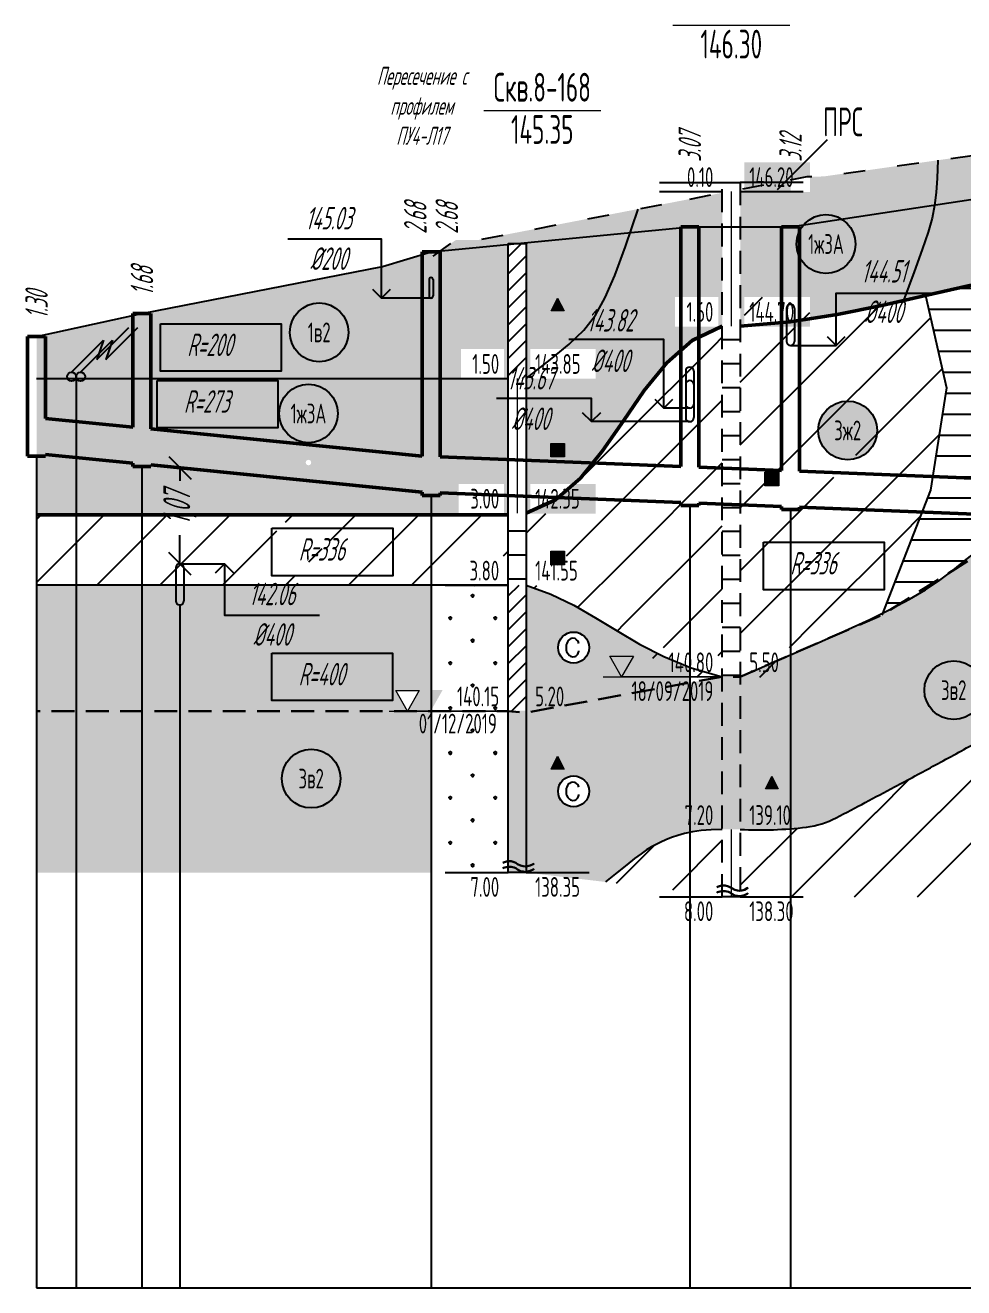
# Model space of a CAD drawing. Header units: metres. Extents: x -30 to 1753, y -860 to 400.
# Drawn here: x 81.2 to 185.7, y -290 to -149.5 of the extents above; entities that cross this region are included whole.
import ezdxf
from ezdxf.enums import TextEntityAlignment as Align

# ---------------------------------------------------------------- set-up
doc = ezdxf.new("R2010")
doc.units = ezdxf.units.M
doc.header["$LTSCALE"] = 0.2
doc.linetypes.add('ACAD_ISO03W100', pattern=[30, 12, -18])
doc.linetypes.add('штриховая', pattern=[19.05, 12.7, -6.35])
for name, color, linetype in [('Level 1', 7, 'Continuous'), ('PR_RD', 7, 'Continuous'), ('МГТ_ИГ_Геология', 252, 'Continuous'), ('Примыкания', 7, 'Continuous'), ('Проектная земля', 7, 'Continuous'), ('Таблица', 7, 'Continuous'), ('Трубы', 7, 'Continuous'), ('Узлы', 7, 'Continuous'), ('Чёрная земля', 7, 'ACAD_ISO03W100')]:
    doc.layers.add(name, color=color, linetype=linetype)
doc.styles.add('SPDS', font='SPDS', dxfattribs={"width": 0.7, "oblique": 15, "height": 2.5})
doc.styles.get("Standard").update_dxf_attribs({"font": 'SPDS.shx', "width": 0.7, "oblique": 15, "height": 3})
doc.styles.add('Стиль Simplex', font='simplex.shx')
doc.dimstyles.new('ISO-25', dxfattribs={"dimtxt": 2.5, "dimasz": 2.5, "dimexe": 1.25, "dimexo": 0.625, "dimtad": 1, "dimtxsty": 'Standard', "dimcen": 2.5, "dimadec": 0, "dimazin": 0, "dimtfac": 1, "dimtmove": 0, "dimatfit": 3, "dimfxl": 1, "dimarcsym": 0})
pattern_1 = [(45, (-27.1184, -1627.2946), (-0.9429269, 0.9429269), [])]
pattern_2 = [(90, (0.8933, 581.9743), (-2.5, 2.5), [0.11, -4.89]), (45, (0.8933, 582.0843), (-2.5, 2.5), [0.113137, -3.422397]), (0, (0.9733, 582.1643), (2.5, 2.5), [0.11, -4.89]), (315, (1.0833, 582.1643), (2.5, 2.5), [0.113137, -3.422397]), (90, (1.1633, 581.9743), (-2.5, 2.5), [0.11, -4.89]), (45, (1.0833, 581.8943), (-2.5, 2.5), [0.113137, -3.422397]), (0, (0.9733, 581.8943), (2.5, 2.5), [0.11, -4.89]), (315, (0.8933, 581.9743), (2.5, 2.5), [0.113137, -3.422397])]
pattern_3 = [(45, (0.893, 595.894), (0, 21), [9.8995, -19.799]), (45, (14.893, 581.894), (0, 21), [9.8995, -19.799]), (45, (0.893, 581.894), (0, 21), [14.142, -15.5565]), (45, (10.893, 591.894), (0, 21), [15.556, -14.1425]), (45, (7.893, 581.894), (0, 21), [19.799, -9.8995]), (45, (0.893, 588.894), (0, 21), [19.799, -9.8995])]

# ---------------------------------------------------------------- blocks, each defined once
blk = doc.blocks.new('_OBLIQUE')
at = {"color": 0, "linetype": 'ByBlock', "lineweight": -2}
blk.add_line((0.5, 0.5), (-0.5, -0.5), dxfattribs=at)
blk = doc.blocks.new('*D28')
at = {"layer": 'Defpoints', "color": 0, "transparency": 16777216}
for p in [(98.45, -198.75), (98.44, -209.43), (98.45, -209.43)]:
    blk.add_point(p, dxfattribs=at)
at = {"layer": 'Примыкания', "color": 0, "lineweight": -2, "transparency": 16777216}
for p, q in [((98.45, -198.75), (98.45, -200.2)), ((99.07, -198.75), (99.7, -198.75)), ((98.45, -209.43), (98.45, -206.24)), ((99.07, -209.43), (99.7, -209.43))]:
    blk.add_line(p, q, dxfattribs=at)
at = {"layer": 'Примыкания', "color": 0, "lineweight": -2, "transparency": 16777216, "xscale": 2.5, "yscale": 2.5, "zscale": 2.5}
for p, rotation in [((98.45, -198.75), 89.98927019541301), ((98.45, -209.43), 269.989270195413)]:
    blk.add_blockref('_OBLIQUE', p, dxfattribs=dict(at, rotation=rotation))
at = {"layer": 'Примыкания', "color": 0, "transparency": 16777216, "insert": (98.44, -203.22), "char_height": 3, "width": 5.6687, "attachment_point": 5, "rotation": 89.9893}
blk.add_mtext('1,07', dxfattribs=at)
blk = doc.blocks.new('DN')
at = {"linetype": 'Continuous', "lineweight": 30, "flags": 128}
for points in [[(-0.126, -0.007), (-0.117, -0.002), (-0.073, 0.011), (-0.033, 0.011), (0.003, 0), (0.02, -0.007), (0.039, -0.019), (0.074, -0.037), (0.103, -0.043), (0.125, -0.048), (0.151, -0.043), (0.18, -0.036), (0.213, -0.019), (0.223, -0.012)], [(-0.126, -0.068), (-0.117, -0.063), (-0.073, -0.05), (-0.033, -0.05), (0.003, -0.059), (0.02, -0.067), (0.039, -0.079), (0.074, -0.098), (0.103, -0.103), (0.125, -0.108), (0.151, -0.103), (0.18, -0.095), (0.213, -0.079), (0.223, -0.072)]]:
    blk.add_lwpolyline(points, dxfattribs=at)
blk = doc.blocks.new('PR_TR')
at = {"layer": 'Level 1', "linetype": 'Continuous', "lineweight": 0}
blk.add_hatch(color=252, dxfattribs=at).paths.add_polyline_path([(0.072, -0.049), (-0.071, -0.049), (-0.001, 0.094)])
at = {"layer": 'Level 1', "color": 252, "linetype": 'Continuous', "lineweight": 0, "flags": 128}
blk.add_lwpolyline([(0.072, -0.049), (-0.071, -0.049), (-0.001, 0.094)], close=True, dxfattribs=at)
blk = doc.blocks.new('PR_KV')
at = {"layer": 'Level 1', "linetype": 'Continuous', "lineweight": 0}
blk.add_hatch(color=252, dxfattribs=at).paths.add_polyline_path([(-0.077, 0.075), (0.077, 0.075), (0.077, -0.075), (-0.077, -0.075)])
at = {"layer": 'Level 1', "color": 252, "linetype": 'Continuous', "lineweight": 0, "flags": 128}
blk.add_lwpolyline([(-0.077, 0.075), (0.077, 0.075), (0.077, -0.075), (-0.077, -0.075)], close=True, dxfattribs=at)
blk = doc.blocks.new('CCE')
at = {"layer": 'МГТ_ИГ_Геология', "linetype": 'Continuous', "flags": 128}
blk.add_lwpolyline([(0.238, 0.049), (0.229, 0.075), (0.212, 0.091), (0.196, 0.103), (0.17, 0.107), (0.147, 0.103), (0.131, 0.093), (0.119, 0.084), (0.112, 0.068), (0.103, 0.049), (0.096, 0.035), (0.096, 0.014), (0.096, -0.005), (0.096, -0.023), (0.1, -0.04), (0.114, -0.063), (0.131, -0.084), (0.142, -0.091), (0.168, -0.098), (0.191, -0.096), (0.203, -0.091), (0.226, -0.07), (0.233, -0.049), (0.238, -0.04), (0.238, -0.033)], dxfattribs=at)
at = {"layer": 'МГТ_ИГ_Геология', "linetype": 'Continuous'}
blk.add_circle((0.178, 0.004), 0.173, dxfattribs=at)
blk = doc.blocks.new('круг3_-30_2')
at = {"true_color": 0xffffff}
blk.add_hatch(color=7, dxfattribs=at).paths.add_polyline_path([(-0.327, 0, 1), (0.327, 0, 1)])
at = {"color": 7, "lineweight": 25}
blk.add_circle((0, 0), 0.327, dxfattribs=at)
at = {"color": 7, "lineweight": 25, "style": 'Стиль Simplex', "width": 0.590909}
blk.add_text('3в2', height=0.22, dxfattribs=at).set_placement((0, 0), align=Align.MIDDLE_CENTER)
blk = doc.blocks.new('круг1_-26_3')
at = {"true_color": 0xffffff}
blk.add_hatch(color=7, dxfattribs=at).paths.add_polyline_path([(-0.327, 0, 1), (0.327, 0, 1)])
at = {"color": 7, "lineweight": 25}
blk.add_circle((0, 0), 0.327, dxfattribs=at)
at = {"color": 7, "lineweight": 25, "style": 'Стиль Simplex', "width": 0.590909}
blk.add_text('1ж3А', height=0.22, dxfattribs=at).set_placement((0, 0), align=Align.MIDDLE_CENTER)
blk = doc.blocks.new('круг1_-30_2')
at = {"layer": 'МГТ_ИГ_Геология', "true_color": 0xffffff}
blk.add_hatch(color=7, dxfattribs=at).paths.add_polyline_path([(-0.327, 0, 1), (0.327, 0, 1)])
at = {"color": 7, "lineweight": 25}
blk.add_circle((0, 0), 0.327, dxfattribs=at)
at = {"color": 7, "lineweight": 25, "style": 'Стиль Simplex', "width": 0.590909}
blk.add_text('1в2', height=0.22, dxfattribs=at).set_placement((0, 0), align=Align.MIDDLE_CENTER)
blk = doc.blocks.new('круг3_-26_2')
at = {"true_color": 0xffffff}
blk.add_hatch(color=7, dxfattribs=at).paths.add_polyline_path([(-0.327, 0, 1), (0.327, 0, 1)])
at = {"color": 7, "lineweight": 25}
blk.add_circle((0, 0), 0.327, dxfattribs=at)
at = {"color": 7, "lineweight": 25, "style": 'Стиль Simplex', "width": 0.590909}
blk.add_text('3ж2', height=0.22, dxfattribs=at).set_placement((0, 0), align=Align.MIDDLE_CENTER)
blk = doc.blocks.new('usl_1')
for p, q in [((2.83, 1.41), (6.36, 4.95)), ((0, 0), (3.54, 3.54)), ((3.54, 3.54), (2.83, 1.41))]:
    blk.add_line(p, q)
blk.add_circle((0, -0.5), 0.5)

msp = doc.modelspace()

# ---------------------------------------------------------------- hatches: boundary and pattern name
at = {"layer": 'МГТ_ИГ_Геология'}
h = msp.add_hatch(dxfattribs=at)
h.set_pattern_fill('GR24', color=256, scale=10, style=0, pattern_type=2)
h.set_pattern_definition([(225, (3.8933, 581.8943), (3e-16, -3), [2.1213, -2.121341]), (315, (2.3933, 583.3943), (3, 0), [2.1213, -2.121341]), (45, (0.8933, 581.8943), (0, 3), [2.1213, -2.121341]), (135, (2.3933, 580.3943), (-3, 3e-16), [2.1213, -2.121341])])
h.paths.add_polyline_path([(126.388, -174.716), (120.969, -176.343), (104.54, -179.552), (90.901, -182.3), (82.5, -184.156), (82.5, -188.795), (126.388, -188.795)])
edge = h.paths.add_edge_path(flags=16)
edge.add_arc((113.942, -183.678), 3.273, 0, 360)
h.paths.add_polyline_path([(126.388, -188.795), (82.5, -188.795), (82.5, -203.972), (126.388, -203.972)])
edge = h.paths.add_edge_path(flags=16)
edge.add_arc((112.751, -198.164), 0.305, 0, 360)
h.paths.add_polyline_path([(134.967, -173.795), (136.967, -173.795), (136.967, -188.795), (139.681, -186.711), (141.772, -184.992), (143.387, -183.415), (144.673, -181.761), (145.776, -179.808), (146.841, -177.336), (148.015, -174.123), (149.445, -169.95), (131.678, -173.388), (129.107, -173.418), (126.638, -175.21), (126.388, -174.716), (126.388, -188.795), (134.967, -188.795)])
h.paths.add_polyline_path([(139.756, -181.289), (140.456, -179.859), (141.186, -181.289)], flags=16)
h.paths.add_polyline_path([(134.967, -188.795), (126.388, -188.795), (126.388, -203.972), (134.967, -203.972)])
h.paths.add_polyline_path([(150.115, -190.146), (152.618, -187.066), (155.174, -184.83), (155.174, -168.841), (149.445, -169.95), (148.015, -174.123), (146.841, -177.336), (145.776, -179.808), (144.673, -181.761), (143.387, -183.415), (141.772, -184.992), (139.681, -186.711), (136.967, -188.795), (136.967, -203.795), (140.222, -202.318), (143.002, -199.909), (145.469, -196.874), (147.786, -193.518)])
h.paths.add_polyline_path([(141.237, -196.045), (141.237, -197.545), (139.697, -197.545), (139.697, -196.045)], flags=16)
h.paths.add_polyline_path([(158.794, -168.15), (155.174, -168.841), (155.174, -184.83), (155.457, -184.582), (158.794, -183)])
h.paths.add_polyline_path([(166.379, -168), (160.794, -168), (160.794, -183), (166.328, -182.511), (166.379, -182.503)])
h.paths.add_polyline_path([(182.125, -170.958), (182.412, -169.551), (182.587, -168.131), (182.694, -166.515), (182.778, -164.522), (170.045, -166.33), (168.235, -166.344), (166.379, -166.701), (166.379, -182.503), (171.552, -181.695), (176.543, -180.671), (178.963, -180.117), (180.146, -176.933), (181.037, -174.466), (181.682, -172.536)])
edge = h.paths.add_edge_path(flags=16)
edge.add_arc((170.325, -173.848), 3.273, 0, 360)
h.paths.add_polyline_path([(200.819, -162.7), (195.608, -162.7), (182.778, -164.522), (182.694, -166.515), (182.587, -168.131), (182.412, -169.551), (182.125, -170.958), (181.682, -172.536), (181.037, -174.466), (180.146, -176.933), (178.963, -180.117), (181.383, -179.563), (186.151, -178.49), (190.926, -177.575), (195.789, -176.937), (200.819, -176.7)])
h.paths.add_polyline_path([(237.624, -161.634), (202.347, -161.897), (200.922, -161.945), (195.608, -162.7), (200.819, -162.7), (202.819, -162.7), (202.819, -176.7), (226.111, -177.452), (237.624, -177.452)])
edge = h.paths.add_edge_path(flags=16)
edge.add_arc((225.294, -169.595), 3.273, 0, 360)
h.paths.add_polyline_path([(207.038, -176.194), (205.608, -176.194), (206.308, -174.764)], flags=16)
h.paths.add_polyline_path([(266.274, -160.162), (257.828, -161.825), (250.744, -161.486), (250.744, -177.438), (254.082, -176.702), (256.98, -175.929), (259.489, -175.13), (261.662, -174.318), (263.549, -173.502), (265.204, -172.693), (266.274, -172.121)])
h.paths.add_polyline_path([(254.963, -171.932), (253.533, -171.932), (254.233, -170.502)], flags=16)
h.paths.add_polyline_path([(280.454, -157.554), (279.313, -157.743), (274.493, -158.543), (266.274, -160.162), (266.274, -172.121), (266.678, -171.905), (268.023, -171.146), (269.292, -170.429), (270.536, -169.758), (271.809, -169.139), (273.163, -168.578), (274.652, -168.08), (276.328, -167.649), (278.245, -167.293), (280.454, -167.015)])
h.paths.add_polyline_path([(298.974, -153.875), (290.834, -155.837), (282.454, -157.223), (282.454, -167.015), (290.169, -166.645), (297.179, -166.306), (298.974, -166.219)])
h.paths.add_polyline_path([(286.674, -162.509), (285.244, -162.509), (285.944, -161.079)], flags=16)
h.paths.add_polyline_path([(319.926, -156.36), (319.802, -156.351), (308.198, -154.315), (301.392, -153.74), (298.974, -153.875), (298.974, -166.219), (303.587, -165.994), (309.495, -165.701), (315.004, -165.42), (319.921, -165.16)])
edge = h.paths.add_edge_path(flags=16)
edge.add_arc((312.313, -160.697), 3.273, 0, 360)
h.paths.add_polyline_path([(337.424, -162.189), (337.011, -161.256), (336.732, -160.3), (336.542, -159.305), (336.393, -158.249), (336.241, -157.114), (336.039, -155.881), (320.631, -156.277), (319.926, -156.36), (319.921, -165.16), (320.217, -165.145), (325.235, -164.87), (330.159, -164.587), (335.078, -164.294), (338.834, -164.07), (338.016, -163.121)])
h.paths.add_polyline_path([(370.831, -154.059), (369.327, -154.285), (352.162, -155.991), (343.45, -155.701), (338.529, -155.817), (336.039, -155.881), (336.241, -157.114), (336.393, -158.249), (336.542, -159.305), (336.732, -160.3), (337.011, -161.256), (337.424, -162.189), (338.016, -163.121), (338.834, -164.07), (340.018, -163.999), (344.993, -163.711), (350.014, -163.443), (355.096, -163.204), (360.251, -163.007), (365.492, -162.86), (370.804, -162.777), (370.831, -162.739)])
edge = h.paths.add_edge_path(flags=16)
edge.add_arc((353.112, -159.516), 3.273, 0, 360)
h.paths.add_polyline_path([(137.417, -188.845), (144.708, -188.845), (144.708, -185.545), (137.417, -185.545)], flags=16)
h.paths.add_polyline_path([(129.703, -188.845), (134.517, -188.845), (134.517, -185.545), (129.703, -185.545)])
h.paths.add_polyline_path([(129.455, -203.845), (134.517, -203.845), (134.517, -200.545), (129.455, -200.545)], flags=16)
h.paths.add_polyline_path([(153.529, -183.05), (158.344, -183.05), (158.344, -179.75), (153.529, -179.75)])
h.paths.add_polyline_path([(137.417, -203.845), (144.708, -203.845), (144.708, -200.545), (137.417, -200.545)])
h.paths.add_polyline_path([(161.244, -183.05), (168.534, -183.05), (168.534, -179.75), (161.244, -179.75)])
h.paths.add_polyline_path([(161.244, -168.05), (168.534, -168.05), (168.534, -164.75), (161.244, -164.75)])
h.paths.add_polyline_path([(195.554, -176.75), (200.369, -176.75), (200.369, -173.45), (195.554, -173.45)], flags=16)
h.paths.add_polyline_path([(195.554, -163.75), (200.369, -163.75), (200.369, -160.45), (195.554, -160.45)])
h.paths.add_polyline_path([(234.596, -172.467), (239.491, -172.467), (239.491, -166.467), (234.596, -166.467)])
h.paths.add_polyline_path([(203.269, -176.75), (210.559, -176.75), (210.559, -173.45), (203.269, -173.45)], flags=17)
h.paths.add_polyline_path([(203.269, -163.75), (210.559, -163.75), (210.559, -160.45), (203.269, -160.45)])
h.paths.add_polyline_path([(251.194, -177.488), (258.299, -177.488), (258.299, -174.188), (251.194, -174.188)])
h.paths.add_polyline_path([(251.194, -162.488), (258.547, -162.488), (258.547, -159.188), (251.194, -159.188)])
h.paths.add_polyline_path([(275.19, -167.065), (280.004, -167.065), (280.004, -163.765), (275.19, -163.765)], flags=16)
h.paths.add_polyline_path([(282.904, -167.065), (290.257, -167.065), (290.257, -163.765), (282.904, -163.765)])
h.paths.add_polyline_path([(310.247, -162.347), (314.38, -162.347), (314.38, -159.047), (310.247, -159.047)], flags=0)
h.paths.add_polyline_path([(319.074, -164.455), (323.97, -164.455), (323.97, -158.455), (319.074, -158.455)])
h.paths.add_polyline_path([(350.21, -161.166), (356.015, -161.166), (356.015, -157.866), (350.21, -157.866)], flags=16)
h = msp.add_hatch(dxfattribs=at)
h.set_pattern_fill('GR07', color=256, scale=10, style=0, pattern_type=2)
h.set_pattern_definition([(0, (0.803, 581.894), (0, 7), [16.33, 0]), (0, (0.803, 584.224), (0, 7), [16.33, 0]), (0, (0.803, 586.564), (0, 7), [16.33, 0])])
h.paths.add_polyline_path([(200.819, -176.7), (195.789, -176.937), (190.926, -177.575), (186.151, -178.49), (181.383, -179.563), (183.737, -189.837), (181.937, -201.237), (176.604, -214.941), (177.595, -214.46), (177.733, -214.387), (184.434, -210.178), (184.466, -210.153), (185.933, -208.972), (187.505, -207.731), (189.294, -206.432), (191.408, -205.077), (193.96, -203.669), (197.06, -202.209), (197.226, -202.143), (198.677, -201.231), (199.881, -201.076), (200.819, -200.7)])
edge = h.paths.add_edge_path(flags=16)
edge.add_arc((192.42, -189.344), 3.273, 0, 360)
h.paths.add_polyline_path([(237.624, -177.445), (226.111, -177.452), (202.819, -176.7), (202.819, -200.7), (206.508, -200.815), (209.918, -201.016), (213.078, -201.287), (216.017, -201.609), (218.763, -201.965), (219.297, -202.041), (237.004, -203.483), (236.244, -202.138), (237.624, -202.138)])
edge = h.paths.add_edge_path(flags=16)
edge.add_arc((229.64, -190.547), 3.273, 0, 360)
h.paths.add_polyline_path([(207.089, -186.45), (205.549, -186.45), (205.549, -184.95), (207.089, -184.95)], flags=16)
h.paths.add_polyline_path([(237.004, -203.483), (219.297, -202.041), (221.345, -202.336), (223.792, -202.706), (226.132, -203.056), (228.402, -203.371), (230.673, -203.648), (233.024, -203.885), (235.534, -204.081), (237.402, -204.186)])
h.paths.add_polyline_path([(238.715, -203.622), (237.703, -204.157), (237.678, -204.202), (238.282, -204.236), (241.347, -204.348), (244.808, -204.416), (248.744, -204.438)])
h.paths.add_polyline_path([(248.744, -177.438), (237.631, -177.445), (237.624, -177.452), (237.624, -202.138), (238.844, -202.138), (238.037, -203.567), (248.744, -204.438)])
edge = h.paths.add_edge_path()
edge.add_arc((269.19, -184.062), 3.273, 180, 207.033, ccw=False)
edge.add_arc((269.19, -184.062), 3.273, 152.967, 180, ccw=False)
edge.add_line((266.274, -182.575), (266.274, -172.121))
edge.add_line((266.274, -172.121), (265.204, -172.693))
edge.add_line((265.204, -172.693), (263.549, -173.502))
edge.add_line((263.549, -173.502), (261.662, -174.318))
edge.add_line((261.662, -174.318), (259.489, -175.13))
edge.add_line((259.489, -175.13), (256.98, -175.929))
edge.add_line((256.98, -175.929), (254.082, -176.702))
edge.add_line((254.082, -176.702), (250.744, -177.438))
edge.add_line((250.744, -177.438), (250.744, -204.438))
edge.add_line((250.744, -204.438), (255.507, -203.624))
edge.add_line((255.507, -203.624), (257.519, -203.241))
edge.add_line((257.519, -203.241), (260.942, -202.537))
edge.add_line((260.942, -202.537), (264.457, -201.796))
edge.add_line((264.457, -201.796), (266.274, -201.424))
edge.add_line((266.274, -201.424), (266.274, -185.55))
h.paths.add_polyline_path([(255.014, -185.188), (253.474, -185.188), (253.474, -183.688), (255.014, -183.688)], flags=16)
edge = h.paths.add_edge_path()
edge.add_line((280.454, -167.015), (278.245, -167.293))
edge.add_line((278.245, -167.293), (276.328, -167.649))
edge.add_line((276.328, -167.649), (274.652, -168.08))
edge.add_line((274.652, -168.08), (273.163, -168.578))
edge.add_line((273.163, -168.578), (271.809, -169.139))
edge.add_line((271.809, -169.139), (270.536, -169.758))
edge.add_line((270.536, -169.758), (269.292, -170.429))
edge.add_line((269.292, -170.429), (268.023, -171.146))
edge.add_line((268.023, -171.146), (266.678, -171.905))
edge.add_line((266.678, -171.905), (266.274, -172.121))
edge.add_line((266.274, -172.121), (266.274, -182.575))
edge.add_arc((269.241, -183.847), 3.228, 156.78387, 356.18313)
edge.add_arc((269.19, -184.062), 3.273, 207.033, 360, ccw=False)
edge.add_line((266.274, -185.55), (266.274, -201.424))
edge.add_line((266.274, -201.424), (268.115, -201.048))
edge.add_line((268.115, -201.048), (271.967, -200.317))
edge.add_line((271.967, -200.317), (276.063, -199.63))
edge.add_line((276.063, -199.63), (280.454, -199.015))
edge.add_line((280.454, -199.015), (280.454, -167.015))
h.paths.add_polyline_path([(298.974, -166.219), (297.179, -166.306), (290.169, -166.645), (282.454, -167.015), (282.454, -199.015), (298.974, -194.824)])
h.paths.add_polyline_path([(286.724, -178.765), (285.184, -178.765), (285.184, -177.265), (286.724, -177.265)], flags=16)
h.paths.add_polyline_path([(286.724, -193.265), (286.724, -194.765), (285.184, -194.765), (285.184, -193.265)], flags=16)
h.paths.add_polyline_path([(319.921, -165.16), (315.004, -165.42), (309.495, -165.701), (303.587, -165.994), (298.974, -166.219), (298.974, -194.824), (319.91, -189.513)])
h.paths.add_polyline_path([(370.831, -162.777), (365.492, -162.86), (360.251, -163.007), (355.096, -163.204), (350.014, -163.443), (344.993, -163.711), (340.018, -163.999), (335.078, -164.294), (330.159, -164.587), (325.235, -164.87), (320.217, -165.145), (319.921, -165.16), (319.91, -189.513), (321.799, -189.034), (329.4, -186.813), (341.123, -183.411), (352.162, -180.397), (362.178, -178.037), (370.831, -176.595)])
edge = h.paths.add_edge_path(flags=0)
edge.add_arc((328.661, -176.132), 0.625, 0, 360)
h.paths.add_polyline_path([(326.626, -177.782), (330.697, -177.782), (330.697, -174.482), (326.626, -174.482)], flags=16)
h = msp.add_hatch(dxfattribs=at)
h.set_pattern_fill('CONSIST', color=256, scale=0.42, style=0, pattern_type=2)
h.set_pattern_definition(pattern_1)
h.paths.add_polyline_path([(134.967, -173.795), (136.967, -173.795), (136.967, -188.795), (134.967, -188.795)])
h = msp.add_hatch(dxfattribs=at)
h.set_pattern_fill('GR28', color=256, scale=10, style=0, pattern_type=2)
h.set_pattern_definition(pattern_2)
h.paths.add_polyline_path([(126.388, -225.83), (82.5, -225.83), (82.5, -243.795), (126.388, -243.795)])
h.paths.add_polyline_path([(109.776, -233.339, -1), (116.322, -233.339, -1)], flags=16)
h.paths.add_polyline_path([(126.388, -211.795), (82.5, -211.795), (82.5, -225.83), (123.767, -225.83), (122.467, -223.53), (125.067, -223.53), (123.767, -225.83), (126.388, -225.83)])
h.paths.add_polyline_path([(155.174, -220.933), (152.297, -219.763), (149.582, -218.375), (147.076, -216.909), (144.671, -215.441), (142.257, -214.049), (139.726, -212.808), (136.967, -211.795), (136.967, -225.999), (155.174, -222.663)])
h.paths.add_polyline_path([(140.519, -218.756, -1), (143.985, -218.756, -1)], flags=16)
h.paths.add_polyline_path([(155.174, -222.663), (136.967, -225.999), (136.967, -243.795), (145.81, -244.843), (147.093, -243.779), (148.153, -242.921), (149.027, -242.239), (149.754, -241.702), (150.372, -241.281), (150.92, -240.945), (151.435, -240.664), (151.957, -240.408), (152.518, -240.154), (153.137, -239.903), (153.827, -239.666), (154.6, -239.451), (155.174, -239.33)])
h.paths.add_polyline_path([(143.985, -234.756, -1), (140.519, -234.756, -1)], flags=16)
h.paths.add_polyline_path([(141.186, -232.289), (139.756, -232.289), (140.456, -230.859)], flags=16)
h.paths.add_polyline_path([(158.794, -222), (155.174, -222.663), (155.174, -239.33), (155.47, -239.267), (156.45, -239.125), (157.554, -239.033), (158.794, -239)])
h.paths.add_polyline_path([(166.379, -219.567), (166.248, -219.624), (165.283, -220.045), (160.794, -222), (160.794, -239, 0.0322143), (166.379, -238.914)])
h.paths.add_polyline_path([(164.283, -233.064), (165.013, -234.494), (163.583, -234.494)], flags=16)
h.paths.add_polyline_path([(200.819, -200.956), (199.881, -201.076), (197.226, -202.143), (184.434, -210.178), (182.993, -211.272), (181.41, -212.335), (179.635, -213.381), (177.733, -214.387), (176.524, -215.146), (166.379, -219.567), (166.379, -238.914, 0.010281), (168.154, -238.736, 0.0912116), (171.452, -237.706, 0.00117), (177.95, -234.265, 0.0016633), (182.506, -231.818, 0.0022185), (187.114, -229.299, -0.0020428), (192.117, -226.56, -0.0716501), (194.74, -225.592, -0.0324828), (200.819, -224.7)])
h.paths.add_polyline_path([(187.814, -223.495, -1), (181.268, -223.495, -1)], flags=16)
h.paths.add_polyline_path([(197.226, -202.143), (197.06, -202.209), (193.96, -203.669), (191.408, -205.077), (189.294, -206.432), (187.505, -207.731), (185.933, -208.972), (184.466, -210.153), (184.434, -210.178)], flags=17)
h.paths.add_polyline_path([(237.624, -204.438), (237.544, -204.438), (237.402, -204.186), (235.534, -204.081), (233.024, -203.885), (230.673, -203.648), (228.402, -203.371), (226.132, -203.056), (223.792, -202.706), (221.345, -202.336), (219.297, -202.041), (202.819, -200.7), (202.819, -224.7), (207.197, -224.824), (210.94, -225.059), (214.127, -225.38), (216.837, -225.762), (219.152, -226.181), (221.149, -226.611), (222.911, -227.028), (224.515, -227.406), (226.031, -227.726), (227.482, -227.989), (228.88, -228.202), (230.236, -228.37), (231.563, -228.501), (232.872, -228.6), (234.175, -228.674), (235.483, -228.73), (236.812, -228.772), (237.624, -228.788)])
h.paths.add_polyline_path([(206.308, -218.764), (207.038, -220.194), (205.608, -220.194)], flags=16)
h.paths.add_polyline_path([(206.371, -212.661, -1), (209.836, -212.661, -1)], flags=16)
h.paths.add_polyline_path([(223.933, -218.357, -1), (217.388, -218.357, -1)], flags=16)
h.paths.add_polyline_path([(248.744, -204.438), (241.744, -204.438), (237.624, -204.438), (237.624, -228.788), (238.183, -228.799), (239.623, -228.806), (241.157, -228.791), (242.811, -228.75), (244.61, -228.68), (246.579, -228.577), (248.744, -228.438)])
h.paths.add_polyline_path([(266.274, -201.782), (255.507, -203.624), (254.137, -203.884), (250.744, -204.438), (250.744, -228.438), (254.341, -229.121), (257.443, -230.613), (260.171, -232.757), (262.644, -235.396), (264.98, -238.375), (266.274, -238.154)])
h.paths.add_polyline_path([(257.762, -216.4, -1), (254.296, -216.4, -1)], flags=16)
h.paths.add_polyline_path([(254.233, -225.502), (254.963, -226.932), (253.533, -226.932)], flags=16)
h.paths.add_polyline_path([(280.454, -199.357), (266.274, -201.782), (266.274, -238.154), (267.386, -237.965), (269.294, -237.654), (270.887, -237.429), (272.344, -237.272), (273.848, -237.168), (275.581, -237.102), (277.722, -237.056), (280.454, -237.015)])
h.paths.add_polyline_path([(298.974, -195.32), (293.521, -196.704), (282.454, -199.015), (282.454, -237.015), (288.745, -237.441), (294.323, -238.253), (298.974, -239.259)])
h.paths.add_polyline_path([(286.006, -217.976, -1), (289.472, -217.976, -1)], flags=16)
h.paths.add_polyline_path([(285.944, -231.079), (286.674, -232.509), (285.244, -232.509)], flags=16)
h.paths.add_polyline_path([(319.91, -189.586), (317.333, -190.339), (305.26, -193.724), (298.974, -195.32), (298.974, -239.259), (299.298, -239.329), (303.78, -240.545), (307.88, -241.78), (311.707, -242.911), (315.372, -243.815), (318.985, -244.369), (319.883, -244.261)])
h.paths.add_polyline_path([(370.831, -176.595), (321.799, -189.034), (319.976, -189.567), (319.883, -244.261), (370.831, -238.09)])
h.paths.add_polyline_path([(336.316, -217.111, -1), (329.77, -217.111, -1)], flags=16)
h.paths.add_polyline_path([(370.831, -176.595), (362.178, -178.037), (352.162, -180.397), (341.123, -183.411), (329.4, -186.813), (321.799, -189.034)], flags=17)
h.paths.add_polyline_path([(282.904, -237.065), (290.257, -237.065), (290.257, -233.765), (282.904, -233.765)], flags=25)
h.paths.add_polyline_path([(282.904, -199.065), (287.966, -199.065), (287.966, -195.765), (282.904, -195.765)], flags=24)
h.paths.add_polyline_path([(313.22, -212.319), (317.887, -212.319), (317.887, -206.319), (313.22, -206.319)], flags=24)
h.paths.add_polyline_path([(330.853, -218.761), (335.234, -218.761), (335.234, -215.461), (330.853, -215.461)], flags=8)
h = msp.add_hatch(dxfattribs=at)
h.set_pattern_fill('GR38', color=256, scale=10, style=0, pattern_type=2)
h.set_pattern_definition(pattern_3)
h.paths.add_polyline_path([(126.388, -203.972), (82.5, -203.972), (82.5, -211.795), (126.388, -211.795)])
edge = h.paths.add_edge_path(flags=16)
edge.add_arc((111.977, -207.554), 3.273, 0, 360)
h.paths.add_polyline_path([(134.967, -203.972), (126.388, -203.972), (126.388, -211.795), (134.967, -211.795)])
h.paths.add_polyline_path([(155.174, -184.83), (152.618, -187.066), (150.115, -190.146), (147.786, -193.518), (145.469, -196.874), (143.002, -199.909), (140.222, -202.318), (136.967, -203.795), (136.967, -211.795), (139.726, -212.808), (142.257, -214.049), (144.671, -215.441), (147.076, -216.909), (149.582, -218.375), (152.297, -219.763), (155.174, -220.933)])
h.paths.add_polyline_path([(141.237, -208.045), (141.237, -209.545), (139.697, -209.545), (139.697, -208.045)], flags=16)
h.paths.add_polyline_path([(158.794, -183), (155.457, -184.582), (155.174, -184.83), (155.174, -220.933), (155.331, -220.997), (158.794, -222)])
h.paths.add_polyline_path([(166.379, -182.507), (160.794, -183), (160.794, -222), (166.248, -219.624), (166.379, -219.566)])
h.paths.add_polyline_path([(163.524, -200.75), (163.524, -199.25), (165.064, -199.25), (165.064, -200.75)], flags=16)
h.paths.add_polyline_path([(181.937, -201.237), (183.737, -189.837), (181.383, -179.563), (176.543, -180.671), (171.552, -181.695), (166.379, -182.503), (166.379, -219.566), (169.133, -218.362), (172.419, -216.902), (175.214, -215.617), (176.604, -214.941)])
edge = h.paths.add_edge_path(flags=0)
edge.add_arc((173.493, -198.991), 0.358, 0, 360)
h.paths.add_polyline_path([(109.694, -209.204), (114.26, -209.204), (114.26, -205.904), (109.694, -205.904)], flags=0)
h.paths.add_polyline_path([(129.455, -211.845), (134.517, -211.845), (134.517, -208.545), (129.455, -208.545)])
h.paths.add_polyline_path([(151.053, -222.05), (158.344, -222.05), (158.344, -218.75), (151.053, -218.75)])
h.paths.add_polyline_path([(137.417, -211.845), (144.46, -211.845), (144.46, -208.545), (137.417, -208.545)], flags=16)
h.paths.add_polyline_path([(137.417, -203.845), (144.708, -203.845), (144.708, -200.545), (137.417, -200.545)], flags=16)
h.paths.add_polyline_path([(161.244, -222.05), (166.305, -222.05), (166.305, -218.75), (161.244, -218.75)])
h.paths.add_polyline_path([(171.21, -200.641), (175.777, -200.641), (175.777, -197.341), (171.21, -197.341)], flags=16)
h.paths.add_polyline_path([(161.244, -183.05), (168.534, -183.05), (168.534, -179.75), (161.244, -179.75)])
h = msp.add_hatch(dxfattribs=at)
h.set_pattern_fill('CONSIST', color=256, scale=0.84, angle=-44.99996, style=0, pattern_type=2)
h.set_pattern_definition([(4e-05, (14.6306, -1630), (-2e-06, 2.667), [])])
h.paths.add_polyline_path([(158.794, -183), (160.794, -183), (160.794, -222), (158.794, -222)])
h = msp.add_hatch(dxfattribs=at)
h.set_pattern_fill('CONSIST', color=256, scale=0.84, angle=-44.99996, style=0, pattern_type=2)
h.set_pattern_definition([(4e-05, (-27.1184, -1627.2946), (-2e-06, 2.667), [])])
h.paths.add_polyline_path([(134.967, -203.795), (136.967, -203.795), (136.967, -211.795), (134.967, -211.795)])
h = msp.add_hatch(dxfattribs=at)
h.set_pattern_fill('GR28', color=256, scale=10, style=0, pattern_type=2)
h.set_pattern_definition(pattern_2)
h.paths.add_polyline_path([(134.967, -211.795), (126.388, -211.795), (126.388, -225.83), (134.967, -225.83)])
h.paths.add_polyline_path([(134.967, -225.83), (126.388, -225.83), (126.388, -243.795), (134.967, -243.795)])
h.paths.add_polyline_path([(121.417, -229.888), (134.545, -229.888), (134.545, -224.859), (121.417, -224.859)], flags=9)
h.paths.add_polyline_path([(127.474, -225.845), (134.517, -225.845), (134.517, -222.545), (127.474, -222.545)], flags=9)
h = msp.add_hatch(dxfattribs=at)
h.set_pattern_fill('CONSIST', color=256, scale=0.42, style=0, pattern_type=2)
h.set_pattern_definition(pattern_1)
h.paths.add_polyline_path([(134.967, -211.795), (136.967, -211.795), (136.967, -225.795), (134.967, -225.795)])
at = {"layer": 'МГТ_ИГ_Геология', "true_color": 0x0000ff}
for points in [[(150.194, -222), (148.894, -219.7), (151.494, -219.7)], [(126.367, -225.795), (125.067, -223.495), (127.667, -223.495)]]:
    msp.add_hatch(color=5, dxfattribs=at).paths.add_polyline_path(points)
at = {"layer": 'МГТ_ИГ_Геология'}
for points in [[(158.794, -222), (160.794, -222), (160.794, -239), (158.794, -239)], [(134.967, -225.795), (136.967, -225.795), (136.967, -243.795), (134.967, -243.795)]]:
    msp.add_hatch(color=256, dxfattribs=at).paths.add_polyline_path(points)
h = msp.add_hatch(dxfattribs=at)
h.set_pattern_fill('GR38', color=256, scale=10, style=0, pattern_type=2)
h.set_pattern_definition(pattern_3)
h.paths.add_polyline_path([(155.174, -239.33), (154.6, -239.451), (153.827, -239.666), (153.137, -239.903), (152.518, -240.154), (151.957, -240.408), (151.435, -240.664), (150.92, -240.945), (150.372, -241.281), (149.754, -241.702), (149.027, -242.239), (148.153, -242.921), (147.093, -243.779), (145.81, -244.843), (155.174, -245.952)])
h.paths.add_polyline_path([(158.794, -239), (157.554, -239.033), (156.45, -239.125), (155.47, -239.267), (155.174, -239.33), (155.174, -245.952), (158.794, -246.381)])
h.paths.add_polyline_path([(166.379, -238.914, -0.0322143), (160.794, -239), (160.794, -246.5), (166.379, -246.5)])
h.paths.add_polyline_path([(200.819, -224.7, 0.0324828), (194.74, -225.592, 0.0716501), (192.117, -226.56, 0.0020428), (187.114, -229.299, -0.0022185), (182.506, -231.818, -0.0016633), (177.95, -234.265, -0.00117), (171.452, -237.706, -0.0912116), (168.154, -238.736, -0.010281), (166.379, -238.914), (166.379, -246.5), (200.819, -246.5)])
h.paths.add_polyline_path([(187.982, -236.575, -1), (194.528, -236.575, -1)], flags=16)
h.paths.add_polyline_path([(237.624, -228.788), (236.812, -228.772), (235.483, -228.73), (234.175, -228.674), (232.872, -228.6), (231.563, -228.501), (230.236, -228.37), (228.88, -228.202), (227.482, -227.989), (226.031, -227.726), (224.515, -227.406), (222.911, -227.028), (221.149, -226.611), (219.152, -226.181), (216.837, -225.762), (214.127, -225.38), (210.94, -225.059), (207.197, -224.824), (202.819, -224.7), (202.819, -246.473), (237.624, -245.519)])
h.paths.add_polyline_path([(217.124, -236.77, -1), (223.67, -236.77, -1)], flags=16)
h.paths.add_polyline_path([(248.744, -228.438), (246.579, -228.577), (244.61, -228.68), (242.811, -228.75), (241.157, -228.791), (239.623, -228.806), (238.183, -228.799), (237.624, -228.788), (237.624, -245.519), (248.744, -245.214)])
h.paths.add_polyline_path([(262.644, -235.396), (260.171, -232.757), (257.443, -230.613), (254.341, -229.121), (250.744, -228.438), (250.744, -245.159), (251.194, -245.147), (266.324, -247.031), (266.274, -240.14), (264.98, -238.375)])
h.paths.add_polyline_path([(267.299, -241.537), (266.274, -240.14), (266.324, -247.031), (269.394, -244.295)])
h.paths.add_polyline_path([(269.721, -244.725), (269.394, -244.295), (266.324, -247.031), (272.364, -247.783)])
h.paths.add_polyline_path([(188.971, -238.225), (193.538, -238.225), (193.538, -234.925), (188.971, -234.925)], flags=8)
h.paths.add_polyline_path([(218.114, -238.42), (222.68, -238.42), (222.68, -235.12), (218.114, -235.12)], flags=8)
h.paths.add_polyline_path([(251.194, -248.588), (258.547, -248.588), (258.547, -245.288), (251.194, -245.288)], flags=9)

# ---------------------------------------------------------------- linework, layer by layer
at = {"layer": 'МГТ_ИГ_Геология', "linetype": 'Continuous', "lineweight": 0}
for p, q in [((153.294, -149.5), (166.294, -149.5)), ((132.261, -159), (145.261, -159)), ((159.794, -168), (159.794, -183)), ((135.967, -188.795), (135.967, -203.795)), ((159.794, -239), (159.794, -246.5))]:
    msp.add_line(p, q, dxfattribs=at)
at = {"layer": 'МГТ_ИГ_Геология', "linetype": 'Continuous', "lineweight": 25}
for p, q in [((151.794, -167), (158.794, -167)), ((167.794, -167), (160.794, -167)), ((151.794, -168), (158.794, -168)), ((160.794, -168), (167.794, -168)), ((82.5, -188.795), (134.967, -188.795)), ((127.967, -211.795), (134.967, -211.795)), ((127.967, -243.795), (134.967, -243.795)), ((136.967, -243.795), (143.967, -243.795)), ((151.794, -246.5), (158.794, -246.5)), ((160.794, -246.5), (167.794, -246.5))]:
    msp.add_line(p, q, dxfattribs=at)
at = {"layer": 'МГТ_ИГ_Геология', "linetype": 'Continuous', "lineweight": 50}
msp.add_line((82.5, -203.972), (134.967, -203.972), dxfattribs=at)
at = {"layer": 'МГТ_ИГ_Геология', "linetype": 'Continuous', "lineweight": 25, "flags": 128}
for points in [[(164.949, -167.77), (170.486, -162.206)], [(164.949, -167.77), (170.486, -162.206)], [(182.778, -164.522), (182.694, -166.515), (182.587, -168.131), (182.412, -169.551), (182.125, -170.958), (181.682, -172.536), (181.037, -174.466), (180.146, -176.933), (178.963, -180.117)], [(136.967, -188.795), (139.681, -186.711), (141.772, -184.992), (143.387, -183.415), (144.673, -181.761), (145.776, -179.808), (146.841, -177.336), (148.015, -174.123), (149.445, -169.95)], [(181.383, -179.563), (183.737, -189.837), (181.937, -201.237), (176.524, -215.146)], [(181.383, -179.563), (183.737, -189.837), (181.937, -201.237), (176.524, -215.146)], [(160.794, -222), (165.283, -220.045), (169.133, -218.362), (172.419, -216.902), (175.214, -215.617), (177.595, -214.46), (179.635, -213.381), (181.41, -212.335), (182.993, -211.272), (184.466, -210.153), (185.933, -208.972), (187.505, -207.731), (189.294, -206.432), (191.408, -205.077), (193.96, -203.669), (197.06, -202.209), (200.819, -200.7)], [(134.967, -211.795), (82.5, -211.795)], [(134.967, -211.795), (82.5, -211.795)], [(136.967, -211.795), (139.726, -212.808), (142.257, -214.049), (144.671, -215.441), (147.076, -216.909), (149.582, -218.375), (152.297, -219.763), (155.331, -220.997), (158.794, -222)], [(158.794, -239), (157.554, -239.033), (156.45, -239.125), (155.47, -239.267), (154.6, -239.451), (153.827, -239.666), (153.137, -239.903), (152.518, -240.154), (151.957, -240.408), (151.435, -240.664), (150.92, -240.945), (150.372, -241.281), (149.754, -241.702), (149.027, -242.239), (148.153, -242.921), (147.093, -243.779), (145.81, -244.843)]]:
    msp.add_lwpolyline(points, dxfattribs=at)
at = {"layer": 'МГТ_ИГ_Геология', "linetype": 'штриховая', "lineweight": 25}
msp.add_lwpolyline([(158.794, -167), (160.794, -167), (160.794, -246.5), (158.794, -246.5), (158.794, -167), (158.794, -167)], close=True, dxfattribs=at)
at = {"layer": 'МГТ_ИГ_Геология', "linetype": 'Continuous', "lineweight": 25}
msp.add_lwpolyline([(134.967, -173.795), (136.967, -173.795), (136.967, -243.795), (134.967, -243.795), (134.967, -173.795), (134.967, -173.795)], close=True, dxfattribs=at)
at = {"layer": 'МГТ_ИГ_Геология', "color": 5, "linetype": 'штриховая', "lineweight": 30, "true_color": 0x0000ff, "flags": 128}
msp.add_lwpolyline([(370.831, -176.595), (282.454, -199.015), (250.744, -204.438), (248.744, -204.438), (202.819, -200.7), (198.677, -201.231), (176.524, -215.146), (160.794, -222), (158.794, -222), (136.967, -225.999), (134.967, -225.83), (82.5, -225.83)], dxfattribs=at)
msp.add_lwpolyline([(370.831, -176.595), (282.454, -199.015), (250.744, -204.438), (248.744, -204.438), (202.819, -200.7), (198.677, -201.231), (176.524, -215.146), (160.794, -222), (158.794, -222), (136.967, -225.999), (134.967, -225.83), (82.5, -225.83)], dxfattribs=at)
at = {"layer": 'МГТ_ИГ_Геология', "linetype": 'Continuous', "lineweight": 50, "flags": 128}
for points in [[(160.794, -183), (166.328, -182.511), (171.552, -181.695), (176.543, -180.671), (181.383, -179.563), (186.151, -178.49), (190.926, -177.575), (195.789, -176.937), (200.819, -176.7)], [(136.967, -203.795), (140.222, -202.318), (143.002, -199.909), (145.469, -196.874), (147.786, -193.518), (150.115, -190.146), (152.618, -187.066), (155.457, -184.582), (158.794, -183)]]:
    msp.add_lwpolyline(points, dxfattribs=at)
at = {"layer": 'МГТ_ИГ_Геология'}
for points in [[(96.271, -182.714), (109.713, -182.714), (109.713, -188.009), (96.271, -188.009)], [(95.9, -189.021), (109.342, -189.021), (109.342, -194.315), (95.9, -194.315)], [(108.676, -205.482), (122.118, -205.482), (122.118, -210.777), (108.676, -210.777)], [(163.363, -207.026), (176.806, -207.026), (176.806, -212.321), (163.363, -212.321)], [(108.657, -219.367), (122.1, -219.367), (122.1, -224.662), (108.657, -224.662)]]:
    msp.add_lwpolyline(points, close=True, dxfattribs=at)
at = {"layer": 'МГТ_ИГ_Геология', "color": 5, "linetype": 'Continuous', "lineweight": 0, "true_color": 0x0000ff, "flags": 128}
for points in [[(145.544, -222), (158.794, -222), (147.594, -222), (146.294, -219.7), (148.894, -219.7), (147.594, -222)], [(121.717, -225.83), (134.967, -225.83), (123.767, -225.83), (122.467, -223.53), (125.067, -223.53), (123.767, -225.83)]]:
    msp.add_lwpolyline(points, dxfattribs=at)
at = {"layer": 'МГТ_ИГ_Геология', "linetype": 'Continuous', "lineweight": 25, "flags": 128}
msp.add_lwpolyline([(160.794, -239, 0.0425094), (168.154, -238.736, 0.0912116), (171.452, -237.706, 0.00117), (177.95, -234.265, 0.0016633), (182.506, -231.818, 0.0022185), (187.114, -229.299, -0.0020428), (192.117, -226.56, -0.0716501), (194.74, -225.592, -0.0324828), (200.819, -224.7)], format="xyb", dxfattribs=at)
at = {"layer": 'Примыкания'}
for p, q in [((126.16, -177.802), (126.16, -179.626)), ((126.616, -177.802), (126.616, -179.626)), ((165.921, -181.018), (165.921, -184.682)), ((166.837, -181.018), (166.837, -184.682)), ((154.716, -187.996), (154.716, -191.66)), ((155.632, -187.996), (155.632, -191.66)), ((154.716, -189.494), (154.716, -193.158)), ((155.632, -189.494), (155.632, -193.158)), ((97.985, -209.888), (97.985, -213.552)), ((98.901, -209.888), (98.901, -213.552)), ((98.443, -214.01), (98.443, -290))]:
    msp.add_line(p, q, dxfattribs=at)
at = {"layer": 'Примыкания', "flags": 128}
for points in [[(126.388, -179.854), (120.868, -179.854), (120.868, -173.32), (110.468, -173.32)], [(119.868, -178.854), (120.868, -179.854), (121.868, -178.854)], [(166.379, -185.14), (171.454, -185.14), (171.454, -179.316), (182.029, -179.316)], [(155.174, -192.118), (152.289, -192.118), (152.289, -184.464), (141.714, -184.464)], [(170.454, -184.14), (171.454, -185.14), (172.454, -184.14)], [(155.11, -193.616), (144.247, -193.616), (144.247, -191.04), (133.672, -191.04)], [(151.289, -191.118), (152.289, -192.118), (153.289, -191.118)], [(145.247, -192.616), (144.247, -193.616), (143.247, -192.616)], [(98.443, -209.43), (103.418, -209.43), (103.418, -215.156), (113.993, -215.156)], [(102.418, -210.43), (103.418, -209.43), (104.418, -210.43)]]:
    msp.add_lwpolyline(points, dxfattribs=at)
at = {"layer": 'Примыкания'}
for centre, radius, start, end in [((126.388, -177.802), 0.228, 0, 180), ((126.388, -179.626), 0.228, 180, 360), ((166.379, -181.018), 0.458, 0, 180), ((166.379, -184.682), 0.458, 180, 360), ((155.174, -187.996), 0.458, 360, 180), ((155.174, -189.494), 0.458, 360, 180), ((155.174, -191.66), 0.458, 180, 0), ((155.174, -193.158), 0.458, 180, 0), ((98.443, -209.888), 0.458, 0, 180), ((98.443, -213.552), 0.458, 180, 0)]:
    msp.add_arc(centre, radius, start, end, dxfattribs=at)
at = {"layer": 'Проектная земля', "flags": 128}
for points in [[(166.379, -171.938), (225.342, -163.009), (229.413, -162.347), (229.941, -162.261), (234.556, -161.485), (234.995, -161.413), (237.624, -160.982)], [(166.379, -171.938), (225.342, -163.009), (229.413, -162.347), (229.941, -162.261), (234.556, -161.485), (234.995, -161.413), (237.624, -160.982)], [(126.388, -174.716), (155.174, -171.947)], [(126.388, -174.716), (155.174, -171.947)], [(155.174, -171.947), (166.379, -171.938)], [(155.174, -171.947), (166.379, -171.938)], [(94.226, -181.565), (120.969, -176.343), (126.388, -174.716)], [(94.226, -181.565), (120.969, -176.343), (126.388, -174.716)], [(82.5, -184.156), (94.226, -181.565)], [(82.5, -184.156), (94.226, -181.565)]]:
    msp.add_lwpolyline(points, dxfattribs=at)
at = {"layer": 'Таблица'}
msp.add_line((82.5, -290), (370.831, -290), dxfattribs=at)
at = {"layer": 'Трубы', "lineweight": 50, "flags": 128}
for points in [[(83.5, -193.255), (93.226, -194.228)], [(95.226, -194.428), (125.388, -197.444)], [(83.5, -197.256), (93.226, -198.229)], [(127.388, -197.54), (154.174, -198.611)], [(95.226, -198.429), (125.388, -201.445)], [(156.174, -198.691), (165.379, -199.06)], [(167.379, -199.14), (236.124, -201.889)], [(127.388, -201.54), (154.174, -202.611)], [(156.174, -202.691), (165.379, -203.06)], [(167.379, -203.14), (236.124, -205.89)]]:
    msp.add_lwpolyline(points, dxfattribs=at)
at = {"layer": 'Узлы', "lineweight": 50}
for p, q in [((154.174, -171.947), (156.174, -171.947)), ((154.174, -171.947), (154.174, -198.611)), ((156.174, -171.947), (156.174, -198.691)), ((165.379, -171.938), (167.379, -171.938)), ((165.379, -171.938), (165.379, -199.06)), ((167.379, -171.938), (167.379, -199.14)), ((125.388, -174.716), (127.388, -174.716)), ((125.388, -174.716), (125.388, -197.444)), ((127.388, -174.716), (127.388, -197.54)), ((93.226, -181.565), (95.226, -181.565)), ((93.226, -181.565), (93.226, -194.228)), ((95.226, -181.565), (95.226, -194.428)), ((81.5, -184.156), (83.5, -184.156)), ((81.5, -184.156), (81.5, -197.446)), ((83.5, -184.156), (83.5, -193.255)), ((81.5, -197.446), (83.5, -197.446)), ((83.5, -197.256), (83.5, -197.446)), ((93.226, -198.229), (93.226, -198.619)), ((93.226, -198.619), (95.226, -198.619)), ((95.226, -198.429), (95.226, -198.619)), ((125.388, -201.445), (125.388, -201.835)), ((125.388, -201.835), (127.388, -201.835)), ((127.388, -201.54), (127.388, -201.835)), ((154.174, -202.611), (154.174, -202.941)), ((154.174, -202.941), (156.174, -202.941)), ((156.174, -202.691), (156.174, -202.941)), ((165.379, -203.06), (165.379, -203.39)), ((165.379, -203.39), (167.379, -203.39)), ((167.379, -203.14), (167.379, -203.39))]:
    msp.add_line(p, q, dxfattribs=at)
at = {"layer": 'Узлы'}
for p, q in [((82.5, -197.446), (82.5, -290)), ((94.226, -198.619), (94.226, -290)), ((126.388, -201.835), (126.388, -290)), ((155.174, -202.941), (155.174, -290)), ((166.379, -203.39), (166.379, -290))]:
    msp.add_line(p, q, dxfattribs=at)
at = {"layer": 'Узлы', "flags": 128}
msp.add_lwpolyline([(86.893, -188.597), (86.9, -290)], dxfattribs=at)
at = {"layer": 'Чёрная земля', "flags": 128}
for points in [[(166.379, -166.701), (168.235, -166.344), (170.045, -166.33), (200.922, -161.945), (202.347, -161.897), (237.624, -161.634)], [(166.379, -166.701), (168.235, -166.344), (170.045, -166.33), (200.922, -161.945), (202.347, -161.897), (237.624, -161.634)], [(155.174, -168.841), (166.379, -166.701)], [(155.174, -168.841), (166.379, -166.701)], [(126.638, -175.21), (129.107, -173.418), (131.678, -173.388), (155.174, -168.841)], [(126.638, -175.21), (129.107, -173.418), (131.678, -173.388), (155.174, -168.841)]]:
    msp.add_lwpolyline(points, dxfattribs=at)

# ---------------------------------------------------------------- block references
at = {"layer": 'PR_RD'}
for p in [(86.393, -188.097), (87.393, -188.097)]:
    msp.add_blockref('usl_1', p, dxfattribs=at)
at = {"layer": 'МГТ_ИГ_Геология', "xscale": 10, "yscale": 10, "zscale": 10}
for name, p in [('круг1_-26_3', (170.325, -173.848)), ('круг1_-30_2', (113.942, -183.678)), ('PR_TR', (140.467, -180.795)), ('круг1_-26_3', (112.751, -192.709)), ('круг3_-26_2', (172.739, -194.593)), ('PR_KV', (140.467, -196.795)), ('PR_KV', (164.294, -200)), ('PR_KV', (140.467, -208.795)), ('CCE', (140.467, -218.795)), ('круг3_-30_2', (184.541, -223.495)), ('круг3_-30_2', (113.049, -233.339)), ('PR_TR', (140.467, -231.795)), ('CCE', (140.467, -234.795)), ('PR_TR', (164.294, -234)), ('DN', (135.618, -242.653)), ('DN', (159.444, -245.358))]:
    msp.add_blockref(name, p, dxfattribs=at)

# ---------------------------------------------------------------- texts
at = {"layer": 'МГТ_ИГ_Геология', "lineweight": 25, "style": 'Стиль Simplex', "width": 0.5625}
for s, p in [('146.30', (159.794, -150)), ('145.35', (138.761, -159.5))]:
    msp.add_text(s, height=3.2, dxfattribs=at).set_placement(p, align=Align.TOP_CENTER)
msp.add_text('Скв.8-168', height=3.2, dxfattribs=at).set_placement((138.761, -158), align=Align.CENTER)
at = {"layer": 'МГТ_ИГ_Геология', "linetype": 'Continuous', "lineweight": 25, "style": 'Стиль Simplex', "width": 0.5625}
msp.add_text('ПРС', height=3.2, dxfattribs=at).set_placement((172.229, -158.657), align=Align.TOP_CENTER)
at = {"layer": 'МГТ_ИГ_Геология', "lineweight": 25, "style": 'Стиль Simplex', "width": 0.590909}
for s, p in [('0.10', (157.794, -167.5)), ('1.60', (157.794, -182.5)), ('1.50', (133.967, -188.295)), ('3.00', (133.967, -203.295)), ('3.80', (133.967, -211.295)), ('140.80', (157.794, -221.5)), ('7.20', (157.794, -238.5))]:
    msp.add_text(s, height=2.2, dxfattribs=at).set_placement(p, align=Align.RIGHT)
for s, p in [('146.20', (161.794, -167.5)), ('144.70', (161.794, -182.5)), ('143.85', (137.967, -188.295)), ('142.35', (137.967, -203.295)), ('141.55', (137.967, -211.295)), ('5.50', (161.794, -221.5)), ('5.20', (137.967, -225.295)), ('139.10', (161.794, -238.5))]:
    msp.add_text(s, height=2.2, dxfattribs=at).set_placement(p)
at = {"layer": 'МГТ_ИГ_Геология', "color": 5, "lineweight": 25, "true_color": 0x0000ff, "style": 'Стиль Simplex', "width": 0.590909}
msp.add_text('140.15', height=2.2, dxfattribs=at).set_placement((133.967, -225.295), align=Align.RIGHT)
at = {"layer": 'МГТ_ИГ_Геология', "lineweight": 25, "style": 'Стиль Simplex', "width": 0.590909}
for s, p in [('18/09/2019', (157.794, -222.5)), ('7.00', (133.967, -244.295)), ('8.00', (157.794, -247))]:
    msp.add_text(s, height=2.2, dxfattribs=at).set_placement(p, align=Align.TOP_RIGHT)
at = {"layer": 'МГТ_ИГ_Геология', "color": 5, "lineweight": 25, "true_color": 0x0000ff, "style": 'Стиль Simplex', "width": 0.590909}
msp.add_text('01/12/2019', height=2.2, dxfattribs=at).set_placement((133.707, -226.116), align=Align.TOP_RIGHT)
at = {"layer": 'МГТ_ИГ_Геология', "lineweight": 25, "style": 'Стиль Simplex', "width": 0.590909}
for s, p in [('138.35', (137.967, -244.295)), ('138.30', (161.794, -247))]:
    msp.add_text(s, height=2.2, dxfattribs=at).set_placement(p, align=Align.TOP_LEFT)
at = {"layer": 'МГТ_ИГ_Геология', "lineweight": 25, "insert": (119.435, -154.132), "char_height": 2, "attachment_point": 1}
msp.add_mtext_dynamic_manual_height_columns('\\pxqc;Пересечение с профилем ПУ4-Л17', width=11.83752, gutter_width=15, heights=[0], dxfattribs=at)
msp.add_mtext_dynamic_manual_height_columns('\\pxqc;Пересечение с профилем ПУ4-Л17', width=11.83752, gutter_width=15, heights=[0], dxfattribs=at)
at = {"layer": 'МГТ_ИГ_Геология', "char_height": 2.5, "attachment_point": 1}
for s, insert in [('R=200', (99.259, -183.813)), ('R=273', (98.888, -190.119)), ('R=336', (111.664, -206.581)), ('R=336', (166.352, -208.125)), ('R=400', (111.646, -220.466))]:
    msp.add_mtext_dynamic_manual_height_columns(s, width=10.09698, gutter_width=15, heights=[0], dxfattribs=dict(at, insert=insert))
at = {"layer": 'Примыкания', "style": 'SPDS', "oblique": 15.00001, "width": 0.7}
for s, p in [('145.03', (114.998, -170.972)), ('%%C200', (114.998, -175.472)), ('143.82', (146.331, -182.34)), ('%%C400', (146.331, -186.84))]:
    msp.add_text(s, height=2.5, rotation=0.00001, dxfattribs=at).set_placement(p, align=Align.MIDDLE_CENTER)
at = {"layer": 'Примыкания', "style": 'SPDS', "oblique": 15, "width": 0.7}
for s, p in [('144.51', (176.742, -176.882)), ('%%C400', (176.742, -181.382)), ('143.67', (137.457, -188.79)), ('%%C400', (137.457, -193.29)), ('142.06', (108.706, -212.794)), ('%%C400', (108.706, -217.294))]:
    msp.add_text(s, height=2.5, dxfattribs=at).set_placement(p, align=Align.MIDDLE_CENTER)
at = {"layer": 'Узлы', "oblique": 15, "width": 0.7}
for s, p in [('3.07', (155.174, -164.699)), ('3.12', (166.379, -164.69)), ('1.68', (94.226, -179.565)), ('1.30', (82.5, -182.156))]:
    msp.add_text(s, height=2.5, rotation=90, dxfattribs=at).set_placement(p, align=Align.MIDDLE_LEFT)
msp.add_text('2.68', height=2.5, rotation=90, dxfattribs=at).set_placement((125.888, -172.716))
msp.add_text('2.68', height=2.5, rotation=90, dxfattribs=at).set_placement((126.888, -172.716), align=Align.TOP_LEFT)

# ---------------------------------------------------------------- dimensions: what is measured, and where the dimension line sits
at = {"layer": 'Примыкания'}
dim = msp.add_linear_dim(base=(98.445, -209.43), p1=(98.445, -198.751), p2=(98.443, -209.43), angle=269.98927, dimstyle='ISO-25', override={"dimlfac": 0.1, "dimtxsty": 'Standard', "dimblk": 'OBLIQUE', "dimtmove": 2}, dxfattribs=at)
dim.commit()
dim.dimension.update_dxf_attribs({"geometry": '*D28', "text_midpoint": (98.443, -203.219), "dimtype": 161})

doc.saveas('drawing.dxf')
